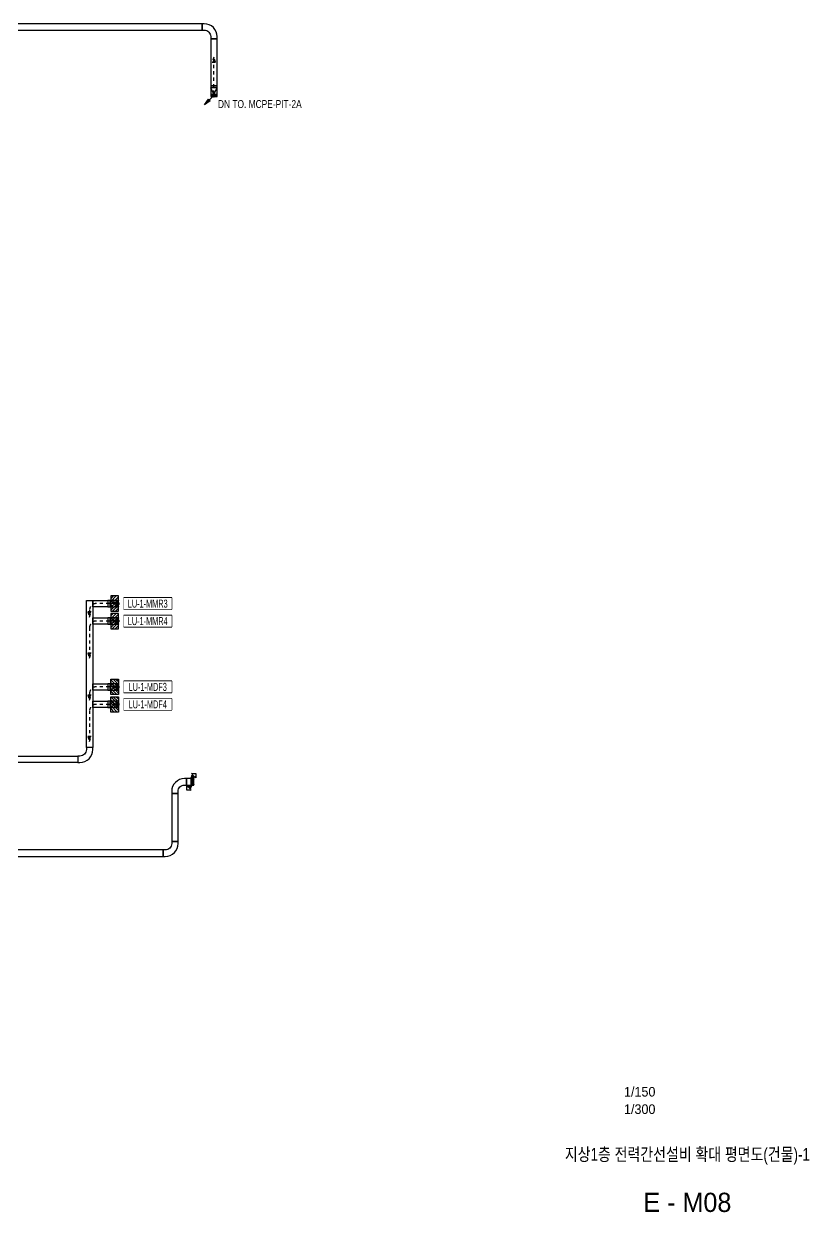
# Model space of a CAD drawing. Header units: millimetres. Extents: x 88028 to 500787, y -530175 to 1035835.
# Drawn here: x 337815 to 374638, y -339518 to -283850 of the extents above; entities that cross this region are included whole.
import ezdxf
from ezdxf.enums import TextEntityAlignment as Align
from ezdxf.xclip import XClip

# ---------------------------------------------------------------- set-up
doc = ezdxf.new("R2010")
doc.units = ezdxf.units.MM
doc.header["$LTSCALE"] = 150
doc.header["$XCLIPFRAME"] = 0
doc.linetypes.add('D1', pattern=[3, 1, -1, 1])
for name, color, linetype in [('------01 Distribution Panel_UPS_Emgency', 232, 'Continuous'), ('-----00 LV_CABLE', 2, 'Continuous'), ('-----26 Electrical Cable Tray', 200, 'Continuous'), ('-----26 Electrical Cable Tray_건물(UPS)', 100, 'Continuous'), ('-----30 Text', 2, 'Continuous'), ('-----41 Drawing Title', 2, 'Continuous'), ('-----42 Drawing Number', 2, 'Continuous'), ('-----43 Drawing Scale', 3, 'Continuous')]:
    doc.layers.add(name, color=color, linetype=linetype)
doc.styles.add('ELEC', font='')
doc.styles.get("Standard").update_dxf_attribs({"font": ''})
doc.styles.get('ELEC').set_extended_font_data('Dotum')
doc.styles.get('Standard').set_extended_font_data('Dotum')

# ---------------------------------------------------------------- blocks, each defined once
blk = doc.blocks.new('A02')
h = blk.add_hatch()
h.set_pattern_fill('ANSI31', color=256, scale=25, style=0)
h.set_pattern_definition([(45, (-2000, -19200), (-56.1266, 56.1266), [])])
h.paths.add_polyline_path([(-300, 300), (-300, 0), (300, 0), (300, 300)])
blk.add_lwpolyline([(300, 0), (-300, 0), (-300, 300), (300, 300)], close=True)
blk = doc.blocks.new('*U27')
at = {"color": 0}
blk.add_lwpolyline([(0, 0), (-100, 0, -0.414214), (-400, 300), (-400, 400), (-700, 400), (-700, 300, 0.414214), (-100, -300), (0, -300)], format="xyb", close=True, dxfattribs=at)
blk.add_text('W:300(ELBOW 90)', height=10, dxfattribs=at).set_placement((-5, -290), align=Align.MIDDLE_RIGHT)
blk = doc.blocks.new('TRAY(VERT)')
at = {"color": 0}
for p, q in [((0, 400), (0, 500)), ((0, 500), (300, 500)), ((0, 0), (0, 400)), ((300, 0), (0, 0)), ((300, 500), (300, 400)), ((300, 400), (300, 0))]:
    blk.add_line(p, q, dxfattribs=at)
at = {"color": 8}
for p, q in [((150, 100), (0, 400)), ((0, 400), (300, 400)), ((0, 100), (300, 0)), ((0, 0), (300, 100)), ((300, 100), (0, 100)), ((150, 100), (300, 400))]:
    blk.add_line(p, q, dxfattribs=at)
blk = doc.blocks.new('*U30')
at = {"linetype": 'Continuous', "ltscale": 0.1}
for p, q in [((-100, 57), (-100, 59)), ((-50, 57), (-50, 59)), ((0, 57), (0, 59)), ((50, 57), (50, 59)), ((100, 57), (100, 59))]:
    blk.add_line(p, q, dxfattribs=at)
blk.add_lwpolyline([(200, 0), (200, 40), (-200, 40), (-200, 0)], close=True, dxfattribs=at)
for points in [[(-150, 40), (-150, 140), (-125, 140), (-125, 137), (-147, 137), (-147, 40)], [(-147, 59), (147, 59)], [(-147, 57), (147, 57)], [(147, 43), (-147, 43)], [(150, 40), (150, 140), (125, 140), (125, 137), (147, 137), (147, 40)]]:
    blk.add_lwpolyline(points, dxfattribs=at)
blk.add_text('W300*H100', height=10, dxfattribs=at).set_placement((-190, 10), align=Align.MIDDLE_LEFT)
blk = doc.blocks.new('TRAY (U-D)')
at = {"color": 0}
for points in [[(156, 467), (-28, 651), (651, 651), (651, -28), (467, 156), (438, 127), (127, 438)], [(-28, 283), (-28, 255), (255, -28), (283, -28), (297, -14), (-14, 297)], [(-28, 198), (-28, 141), (141, -28), (198, -28)], [(14, 325), (325, 14), (354, 42), (42, 354)], [(71, 382), (382, 71), (410, 99), (99, 410)]]:
    blk.add_lwpolyline(points, close=True, dxfattribs=at)
blk.add_circle((0, 0), 40, dxfattribs=at)
blk = doc.blocks.new('11')
at = {"linetype": 'D1'}
h = blk.add_hatch(color=256, dxfattribs=at)
edge = h.paths.add_edge_path()
edge.add_arc((0, 0), 75, 0, 360)
blk.add_circle((0, 0), 75, dxfattribs=at)
for p in [(-75, 0), (0, 75), (75, 0), (0, -75)]:
    blk.add_point(p, dxfattribs=at)
blk = doc.blocks.new('22')
at = {"linetype": 'D1'}
h = blk.add_hatch(color=0, dxfattribs=at)
h.dxf.hatch_style = 1
h.paths.add_polyline_path([(0, 0), (-241, 75), (-241, -75)])
at = {"color": 0, "linetype": 'D1'}
blk.add_lwpolyline([(-241, -75), (0, 0), (-241, 75)], close=True, dxfattribs=at)
blk = doc.blocks.new('O01')
blk.add_hatch(color=256).paths.add_polyline_path([(-149, -218), (-218, -149), (-368, -368)])
blk.add_line((-46, -46), (-184, -184))
blk.add_lwpolyline([(-368, -368), (-149, -218), (-218, -149), (-368, -368)])
blk.add_circle((0, 0), 65)
for p in [(-65, 0), (-65, 0), (0, 65), (0, 65), (65, 0), (65, 0), (0, -65), (0, -65)]:
    blk.add_point(p)
blk = doc.blocks.new('A$C61218776')
at = {"layer": '------01 Distribution Panel_UPS_Emgency', "color": 1, "elevation": 0}
for points in [[(117450, -50717), (119705, -50717), (119705, -50192), (117450, -50192)], [(117450, -51537), (119705, -51537), (119705, -51012), (117450, -51012)], [(117450, -54617), (119705, -54617), (119705, -54092), (117450, -54092)], [(117450, -55437), (119705, -55437), (119705, -54912), (117450, -54912)]]:
    blk.add_lwpolyline(points, close=True, dxfattribs=at)
at = {"layer": '-----00 LV_CABLE', "linetype": 'D1', "elevation": 0}
blk.add_lwpolyline([(121680, -26567), (121680, -25099)], dxfattribs=at)
for points in [[(117075, -50455), (116150, -50455, 0.414214), (115850, -50755), (115850, -50843)], [(117075, -51275), (116150, -51275, 0.414214), (115850, -51575), (115850, -52773)], [(117075, -54355), (116150, -54355, 0.414214), (115850, -54655), (115850, -54743)], [(117075, -55175), (116150, -55175, 0.414214), (115850, -55475), (115850, -56673)]]:
    blk.add_lwpolyline(points, format="xyb", dxfattribs=at)
at = {"layer": '-----26 Electrical Cable Tray', "elevation": 0}
for points in [[(104850, -23595), (121130, -23595), (121130, -23295), (104850, -23295)], [(121530, -26195), (121830, -26195), (121830, -23995), (121530, -23995)], [(120400, -58952), (120740, -58952), (120740, -58652), (120400, -58652)], [(119700, -61595), (120000, -61595), (120000, -59352), (119700, -59352)], [(67999, -62295), (119300, -62295), (119300, -61995), (67999, -61995)]]:
    blk.add_lwpolyline(points, close=True, dxfattribs=at)
at = {"layer": '-----26 Electrical Cable Tray_건물(UPS)', "elevation": 0}
for points in [[(116000, -57195), (115700, -57195), (115700, -50305), (116000, -50305)], [(116000, -50605), (116000, -50305), (116700, -50305), (116700, -50605)], [(116000, -51425), (116000, -51125), (116700, -51125), (116700, -51425)], [(116000, -54505), (116000, -54205), (116700, -54205), (116700, -54505)], [(116000, -55325), (116000, -55025), (116700, -55025), (116700, -55325)], [(115300, -57595), (115300, -57895), (104850, -57895), (104850, -57595)]]:
    blk.add_lwpolyline(points, close=True, dxfattribs=at)
at = {"layer": '------01 Distribution Panel_UPS_Emgency', "yscale": 1.2, "zscale": 1.2}
for p, xscale, rotation in [((117200, -50455), -1.2, 90), ((117200, -51275), -1.2, 90), ((116840, -54355), 1.2, 270), ((116840, -55175), 1.2, 270)]:
    blk.add_blockref('A02', p, dxfattribs=dict(at, xscale=xscale, rotation=rotation))
at = {"layer": '-----00 LV_CABLE', "linetype": 'D1'}
for p, rotation in [((121680, -24858), 90), ((115850, -51084), 270), ((115850, -53014), 270), ((115850, -54984), 270), ((115850, -56914), 270)]:
    blk.add_blockref('22', p, dxfattribs=dict(at, rotation=rotation))
at = {"layer": '-----00 LV_CABLE', "linetype": 'D1', "xscale": -1.2, "yscale": 1.2, "zscale": 1.2, "rotation": 270}
blk.add_blockref('O01', (121680, -26645), dxfattribs=at)
at = {"layer": '-----26 Electrical Cable Tray'}
for name, p, rotation in [('*U27', (121130, -23595), 180), ('*U27', (120000, -59352), 270), ('*U30', (120600, -58802), 270), ('*U27', (119700, -61595), 90)]:
    blk.add_blockref(name, p, dxfattribs=dict(at, rotation=rotation))
at = {"layer": '-----26 Electrical Cable Tray', "xscale": -1}
blk.add_blockref('TRAY(VERT)', (121830, -26695), dxfattribs=at)
blk.add_blockref('TRAY(VERT)', (121830, -26695), dxfattribs=at)
at = {"layer": '-----26 Electrical Cable Tray', "xscale": 0.3, "yscale": 0.3, "zscale": 0.3}
blk.add_blockref('TRAY (U-D)', (120640, -58602), dxfattribs=at)
at = {"layer": '-----26 Electrical Cable Tray', "xscale": 0.3, "yscale": 0.3, "zscale": 0.3, "rotation": 180}
blk.add_blockref('TRAY (U-D)', (120600, -59002), dxfattribs=at)
at = {"layer": '-----26 Electrical Cable Tray_건물(UPS)', "rotation": 89.99999999999999}
blk.add_blockref('*U27', (115700, -57195), dxfattribs=at)
at = {"layer": '-----30 Text', "style": 'ELEC', "width": 0.8}
blk.add_text('DN TO. MCPE-PIT-2A', height=375, dxfattribs=at).set_placement((123832, -27055), align=Align.MIDDLE)
at = {"color": 1}
for points in [[(117450, -50717), (119705, -50717), (119705, -50192), (117450, -50192)], [(117450, -51537), (119705, -51537), (119705, -51012), (117450, -51012)], [(117450, -54617), (119705, -54617), (119705, -54092), (117450, -54092)], [(117450, -55437), (119705, -55437), (119705, -54912), (117450, -54912)]]:
    blk.add_wipeout(points, dxfattribs=at).dxf.layer = '------01 Distribution Panel_UPS_Emgency'
at = {"layer": '-----00 LV_CABLE', "linetype": 'D1'}
for p in [(117150, -50455), (117150, -51275), (117150, -54355), (117150, -55175)]:
    blk.add_blockref('11', p, dxfattribs=at)
at = {"layer": '-----26 Electrical Cable Tray_건물(UPS)', "xscale": -1, "rotation": 90}
for p in [(117200, -50305), (117200, -51125), (117200, -54205), (117200, -55025)]:
    blk.add_blockref('TRAY(VERT)', p, dxfattribs=at)
at = {"layer": '------01 Distribution Panel_UPS_Emgency', "style": 'ELEC', "width": 0.7}
for s, p in [('LU-1-MMR3', (118577, -50455)), ('LU-1-MMR4', (118577, -51275)), ('LU-1-MDF3', (118577, -54355)), ('LU-1-MDF4', (118577, -55175))]:
    blk.add_text(s, height=375, dxfattribs=at).set_placement(p, align=Align.MIDDLE)

msp = doc.modelspace()

# ---------------------------------------------------------------- block references
ref = msp.add_blockref('A$C61218776', (225050, -260555))
XClip(ref).set_block_clipping_path([(31900.0000000001, -88294.983052245), (136900.0000000001, -14294.983052245)])

# ---------------------------------------------------------------- texts
at = {"layer": '-----41 Drawing Title', "style": 'ELEC', "width": 0.8}
msp.add_text('지상1층 전력간선설비 확대 평면도(건물)-1', height=600, dxfattribs=at).set_placement((368925, -336805), align=Align.MIDDLE_CENTER)
at = {"layer": '-----42 Drawing Number', "style": 'ELEC'}
msp.add_text('E - M08', height=900, dxfattribs=at).set_placement((368925, -339055), align=Align.MIDDLE_CENTER)
at = {"layer": '-----43 Drawing Scale', "style": 'ELEC'}
for s, p in [('1/150', (366690, -333875)), ('1/300', (366690, -334690))]:
    msp.add_text(s, height=450, dxfattribs=at).set_placement(p, align=Align.MIDDLE_CENTER)

doc.saveas('drawing.dxf')
